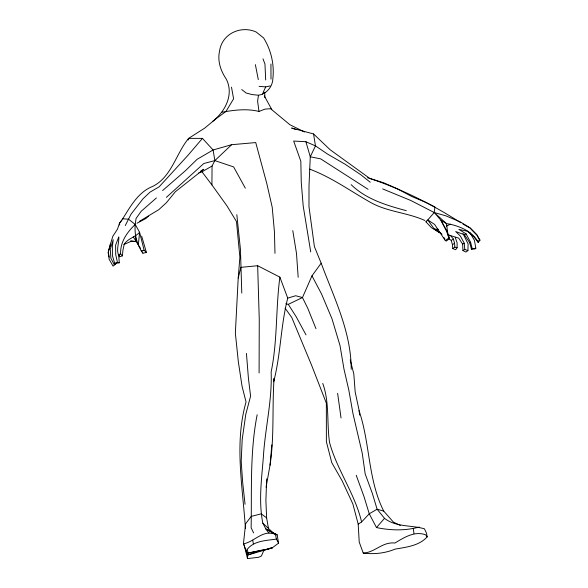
<?xml version="1.0" encoding="UTF-8"?>
<svg xmlns="http://www.w3.org/2000/svg" width="588" height="588" viewBox="0 0 588 588"><rect width="100%" height="100%" fill="white"/><g stroke="black" fill="none" stroke-linecap="round" stroke-linejoin="round"><path stroke-width="0.88" d="M245.483 526.929L245.431 528.48C242.704 486.482 234.222 443.367 246.049 401.986L242.072 386.345L238.368 361.98L235.354 333.168L238.214 278.05L239.889 257.206L236.479 221.544L227.071 206.035L211.923 184.919L212.055 166.036L214.855 160.597L231.643 144.699L255.736 142.568L266.842 183.706L272.215 207.285L274.456 232.084L274.978 253.347M265.695 79.968L264.96 64.085L263.005 58.844M447.924 234.818L458.728 238.125L462.638 244.138L462.932 250.554L465.843 252.061L467.923 250.635L468.099 243.983L462.991 233.539M266.658 478.852L265.894 500.535L266.621 517.874L268.598 529.244M264.005 550L261.388 556.02L258.639 557.284L247.497 558.6L247.901 553.087L247.438 549.082C254.457 540.556 266.342 540.629 276.419 539.071L278.565 543.165L272.112 547.928L267.253 549.39L247.901 553.087L264.938 549.457M271.002 79.101L270.936 64.026M118.651 254.626L119.298 262.777L117.475 262.557L115.726 254.655L115.623 245.115L118.783 236.898C119.268 243.469 115.417 250.87 119.555 256.75L122.451 255.854L122.892 250.378L124.252 244.189C127.971 238.368 135.203 237.28 139.606 232.289L135.225 224.476L128.537 219.177L122.679 218.817L119.379 223.425L117.519 229.107L112.808 236.317L108.376 251.091L109.14 259.264L113.08 266.151L116.402 263.336L115.028 264.093M122.451 255.854L120.613 253.928C120.121 242.058 127.045 232.231 135.225 224.476L136.056 218.471L141.208 211.246L156.423 197.936M266.085 487.202L270.024 465.24L271.862 444.881M270.024 465.24C274.434 436.414 272.046 407.286 274.082 378.341L273.663 380.995M138.356 244.762L139.606 232.289L144.119 250.223L146.405 252.472L142.891 253.215C137.004 244.961 134.27 234.575 135.225 224.476M238.214 278.05L240.889 267.349L257.662 265.725L279.881 277.132C275.669 308.626 277.624 340.695 271.141 371.991C272.273 400.626 265.019 428.674 263.351 457.214C261.623 479.102 258.463 501.439 262.836 523.202C264.688 526.591 266.217 530.303 269.039 533.029L275.338 533.948L277.154 534.86L278.565 543.165M109.927 246.813L110.272 244.218M212.709 121.312C225.226 111.514 234.164 94.477 226.255 79.071C220.574 70.685 217.244 60.726 219.64 50.612C222.257 33.656 240.882 25.188 256.111 31.98L263.6 37.926C271.186 50.171 274.434 64.526 272.854 78.814C272.611 86.745 266.401 94.08 258.47 95.227L257.61 101.151L258.977 111.441L265.004 109.103L270.605 108.721L289.869 124.715L304.562 131.999M257.162 414.738C249.849 452.003 251.796 490.025 251.135 527.752L253.619 532.941M268.65 548.516L272.112 547.928L247.636 555.013L243.432 543.863L245.578 523.835L251.216 516.389L261.241 513.846L266.621 517.874M273.655 381.818C280.799 354.329 280.667 325.524 287.73 298.131L279.881 277.132M188.197 140.062L188.616 138.378L204.705 128.111L216.141 118.666L225.99 111.441L233.59 98.821L231.496 87.142M109.662 247.482L108.074 252.708L109.155 257.125M310.729 251.921L303.202 206.05L301.262 182.331L300.828 161.252L293.669 141.054L305.907 141.73L310.273 156.79L309.009 185.646L308.979 206.616L314.404 246.629L321.173 263.181L311.978 275.846L302.467 297.543L288.274 304.356L285.841 303.709M263.079 92.551L265.702 86.906L270.083 85.929M125.295 225.542L131.05 214.142L143.016 198.781L150.043 192.129L159.157 186.8L187.881 155.416L202.456 138.378L213.084 149.977L214.855 160.597L233.627 166.918L245.336 188.189M122.679 218.817C130.573 206.256 138.32 191.916 152.931 186.3C171.696 176.753 175.974 153.703 188.616 138.378L202.456 138.378M295.889 129.514L291.626 128.044L313.544 133.939L330.111 149.734L369.727 178.392L383.692 182.794L397.025 188.638L411.916 196.576L425.749 202.375L434.936 206.939L434.223 212.533L427.799 219.934L434.245 229.011L439.765 232.797L431.408 227.666L425.947 221.845L426.454 221.095M455.215 237.339L457.104 242.807L457.111 247.739L455.641 249.738L452.745 248.57L452.451 244.645L451.239 240.433L449.21 238.963M121.907 220.155L119.379 223.425L119.717 225.057M462.932 250.554L464.77 249.422L464.3 243.285L460.411 236.111L455.693 231.525L464.417 234.744L469.731 242.785L471.48 249.239L472.223 248.687L470.598 242.293L466.086 233.87L458.868 229.394L467.526 231.275L474.06 237.045L478.176 242.432L479.926 240.301L476.765 234.561L470.128 227.872L460.419 221.992L445.961 215.869L434.223 212.533L410.799 200.486L382.648 188.902M356.225 475.273L364.009 496.617L369.257 513.78L376.482 527.576L384.501 518.344C396.297 527.377 411.24 524.922 424.44 528.825L426.513 533.191L427.182 536.873C419.112 545.855 406.293 547.156 395.062 549.126C384.942 553.345 374.071 554.425 363.237 553.102L359.224 542.048L358.195 524.143L352.874 503.975L342.179 480.903L331.764 462.646L326.377 441.676L326.355 403.192L311.537 365.075L291.78 317.535L285.092 308.185M478.176 242.432L477.948 241.661L479.815 239.581M358.195 524.143L361.598 521.975L369.257 513.78L377.106 509.215L383.729 511.097L393.372 522.07L400.318 525.459M425.947 221.845L427.799 219.934L434.628 224.447L445.256 240.536L446.241 241.102L449.555 238.581L447.63 232.414L446.483 223.594L434.223 212.533L440.919 220.257L447.63 232.414M262.52 94.131L263.74 92.904M166.367 197.37L203.801 163.508L214.855 160.597M148.441 216.193L145.875 218.523L137.019 223.212M469.827 232.561L474.435 240.33L475.824 248.246L475.008 248.967L471.48 249.239M162.611 190.563L185.668 170.483L197.112 159.311L213.084 149.977L231.643 144.699M445.256 240.536L448.894 238.059L449.555 238.581M452.745 248.57L454.84 247.136L457.111 247.739M451.239 240.433L453.341 239.007L450.555 235.626L448.063 234.972M452.451 244.645L454.575 243.263L453.341 239.007M243.432 543.863C252.781 542.121 259.264 533.661 269.039 533.029M200.78 171.042L203.727 169.285L175.378 191.695L166.345 202.772L158.819 209.644L139.429 221.345M198.773 172.865L201.993 171.799L212.055 166.036M469.731 242.785L470.598 242.293M464.417 234.744L466.086 233.87M462.638 244.138L464.3 243.285M446.314 226.255L450.254 224.234C461.205 226.858 472.024 231.518 477.948 241.661M123.892 244.483L131.683 241.095L136.247 241.617L140.451 248.246M427.182 536.873L425.646 534.801C414.54 530.751 404.169 537.491 394.93 543.025C382.215 541.629 375.166 552.448 363.237 553.102M118.261 254.744L120.613 253.928M256.816 551.845L247.636 555.013L245.828 548.957M287.73 298.131L295.661 295.742L302.467 297.543L307.84 308.45L315.984 328.699M114.256 264.754L110.897 258.25L110.272 249.172L113.212 239.757L112.374 246.262L112.404 255.618L114.689 263.351L117.475 262.557M376.482 527.576C390.557 530.479 405.279 530.92 419.207 527.032M119.298 262.777L114.689 263.351M141.105 250.892L144.119 250.223M266.731 549.074L272.112 547.928M221.639 112.301C233.914 110.074 246.703 108.39 258.977 111.441M472.223 248.687L475.824 248.246M259.102 86.37L265.702 86.906M434.245 229.011L438.361 229.357M258.47 95.227L251.958 94.55L246.151 93.014L241.756 89.545M130.382 240.992L136.247 241.617L135.372 236.016M450.254 224.234L446.483 223.594L440.919 220.257L446.593 231.327L448.894 238.059M275.559 534.485L277.154 534.86L265.908 529.024L269.598 531.221M406.286 210.688C386.559 205.337 366.192 199.354 351.154 184.676M367.551 177.73C400.413 188.403 431.717 204.051 460.727 222.727M424.845 220.478C407.249 212.474 387.272 211.93 370.359 202.316C350.286 190.968 331.5 177.267 309.692 169.146M464.77 249.422L467.923 250.635M305.907 141.73L315.477 145.89L327.575 154.1L344.935 164.126L360.753 174.695L370.256 182.273M463.006 224.087L469.966 228.004L476.883 235.178M271.075 532.103L272.545 532.978M442.051 234.186L435.524 229.438M368.095 189.314L320.636 158.848L310.273 156.79L315.477 145.89L313.544 133.939M262.836 523.202L274.758 534.301M384.501 518.344L377.106 509.215L372.351 493.435L365.177 473.899L362.252 453.267L352.991 413.695L348.838 390.182L343.973 369.088L340.011 345.553L332.029 318.894L321.555 293.993L311.978 275.846M201.993 171.799L211.923 184.919M443.969 237.574L444.873 238.985M288.274 304.356L296.065 316.55L306.003 334.873M133.27 236.891L136.247 241.617M477.324 235.913L479.926 240.301M264.306 95.918L271.825 109.611M142.193 251.789L142.891 253.215M383.729 511.097C367.853 479.676 370.205 443.514 359.055 410.667M321.173 263.181C333.933 297.646 351.19 331.728 351.212 369.293M361.598 521.975C355.012 493.846 337.174 470.275 329.567 442.58C326.641 422.838 329.677 402.501 322.746 383.427M146.405 252.472L141.671 236.148M247.497 558.6L244.101 544.613M350.242 359.929L353.814 373.961L355.174 391.968L358.989 409.77L359.643 415.121M255.383 64.643L258.286 79.608M275.338 533.948L276.419 539.071M252.7 540.137L253.354 543.819M292.78 230.614L296.492 253.391L298.175 277.279M337.622 393.313L341.033 417.972M413.32 528.443L413.945 533.581M245.049 504.291L242.675 482.498L241.198 461.382L242.19 439.53L245.791 414.29L250.591 396.143L248.415 378.172L246.438 353.439M236.817 214.671L240.455 249.532L241.786 293.074M454.575 243.263L454.84 247.136M257.662 265.725L259.257 319.394L259.095 372.968M119.496 255.17L119.555 256.75M264.747 92.206L264.879 97.571"/></g></svg>
